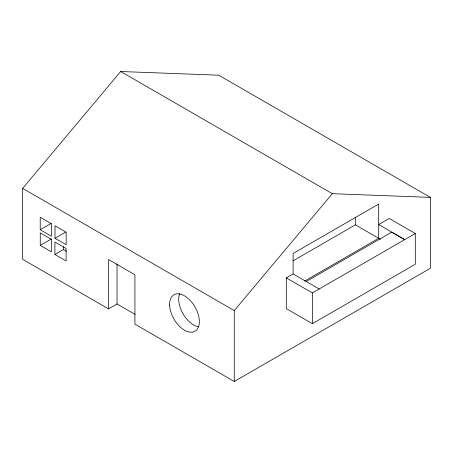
<?xml version="1.0" encoding="UTF-8"?>
<svg xmlns="http://www.w3.org/2000/svg" width="453" height="453" viewBox="0 0 453 453"><rect width="100%" height="100%" fill="white"/><g stroke="black" fill="none" stroke-linecap="round" stroke-linejoin="round"><path stroke-width="0.68" d="M108.516 308.889L22.65 259.314L22.65 188.403L120.691 71.506L218.731 75.198L430.35 197.378L430.35 268.289L234.269 381.494L134.932 324.138L134.932 274.784L108.516 259.535L108.516 308.889L117.044 303.963L135.056 314.365M234.269 381.494L234.269 310.582L332.309 193.686L430.35 197.378M40.215 229.745L51.399 236.2L51.399 223.725L40.215 217.27L40.215 229.745L51.161 223.425M40.255 245.396L51.438 251.857L51.438 239.377L40.255 232.921L40.255 245.396L51.551 238.878M54.989 238.272L66.172 244.728L66.172 232.253L54.989 225.798L54.989 238.272L65.6 232.146M54.915 254.484L66.098 260.939L66.098 248.465L54.915 242.01L54.915 254.484L63.539 249.507L66.483 251.205M293.029 260.843L355.379 224.847L380.469 239.331M306.143 281.556L391.72 232.151L404.755 239.671L378.691 224.535L389.229 218.448L415.288 233.499L415.288 264.246L312.372 323.669L286.307 308.623L286.307 277.87L293.114 273.94L293.114 253.459L378.691 204.054L378.691 238.306L304.727 281.007M286.307 277.87L312.372 292.915L415.288 233.499M120.691 71.506L332.309 193.686M293.114 273.94L319.178 288.986M22.65 188.403L234.269 310.582M355.379 217.157L355.379 224.847M312.372 292.915L312.372 323.669M117.044 263.776L117.044 303.963M63.539 246.732L63.539 249.507M198.391 326.789A21.042 12.146 60 0 1 182.848 313.465A21.042 12.146 60 0 1 179.699 293.544M169.632 305.594A21.042 12.146 60 0 0 192.774 332.055A21.042 12.146 60 0 0 191.03 301.358A21.042 12.146 60 0 0 169.632 305.594"/></g></svg>
